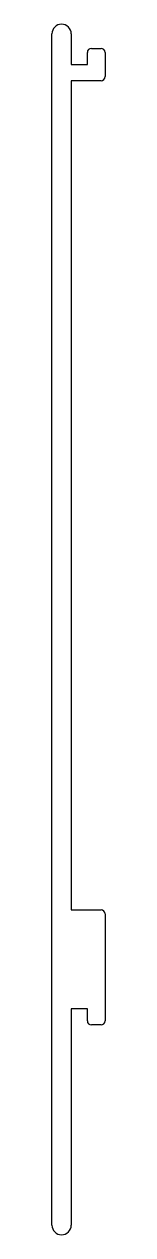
# Model space of a CAD drawing. Extents: x 8 to 14, y 5 to 155.
import ezdxf

# ---------------------------------------------------------------- set-up
doc = ezdxf.new("R2010")
doc.units = 0
doc.layers.get('0').update_dxf_attribs({"linetype": 'CONTINUOUS'})

msp = doc.modelspace()

# ---------------------------------------------------------------- linework, layer by layer
for p, q in [((7.61, 6.39), (7.61, 153.99)), ((10.01, 153.99), (10.01, 150.19)), ((12.01, 150.19), (12.01, 151.69)), ((12.51, 152.19), (13.71, 152.19)), ((14.21, 151.69), (14.21, 148.69)), ((10.01, 150.19), (12.01, 150.19)), ((10.01, 148.19), (10.01, 45.44)), ((13.71, 148.19), (10.01, 148.19)), ((10.01, 45.44), (13.71, 45.44)), ((14.21, 44.94), (14.21, 31.69)), ((10.01, 33.19), (10.01, 6.39)), ((12.01, 33.19), (10.01, 33.19)), ((12.01, 31.69), (12.01, 33.19)), ((13.71, 31.19), (12.51, 31.19))]:
    msp.add_line(p, q)
for centre, radius, start, end in [((8.81, 153.99), 1.2, 0, 180), ((12.51, 151.69), 0.5, 90, 180), ((13.71, 151.69), 0.5, 360, 90), ((13.71, 148.69), 0.5, 270, 0), ((13.71, 44.94), 0.5, 0, 90), ((12.51, 31.69), 0.5, 180, 270), ((13.71, 31.69), 0.5, 270, 0), ((8.81, 6.39), 1.2, 180, 360)]:
    msp.add_arc(centre, radius, start, end)

doc.saveas('drawing.dxf')
